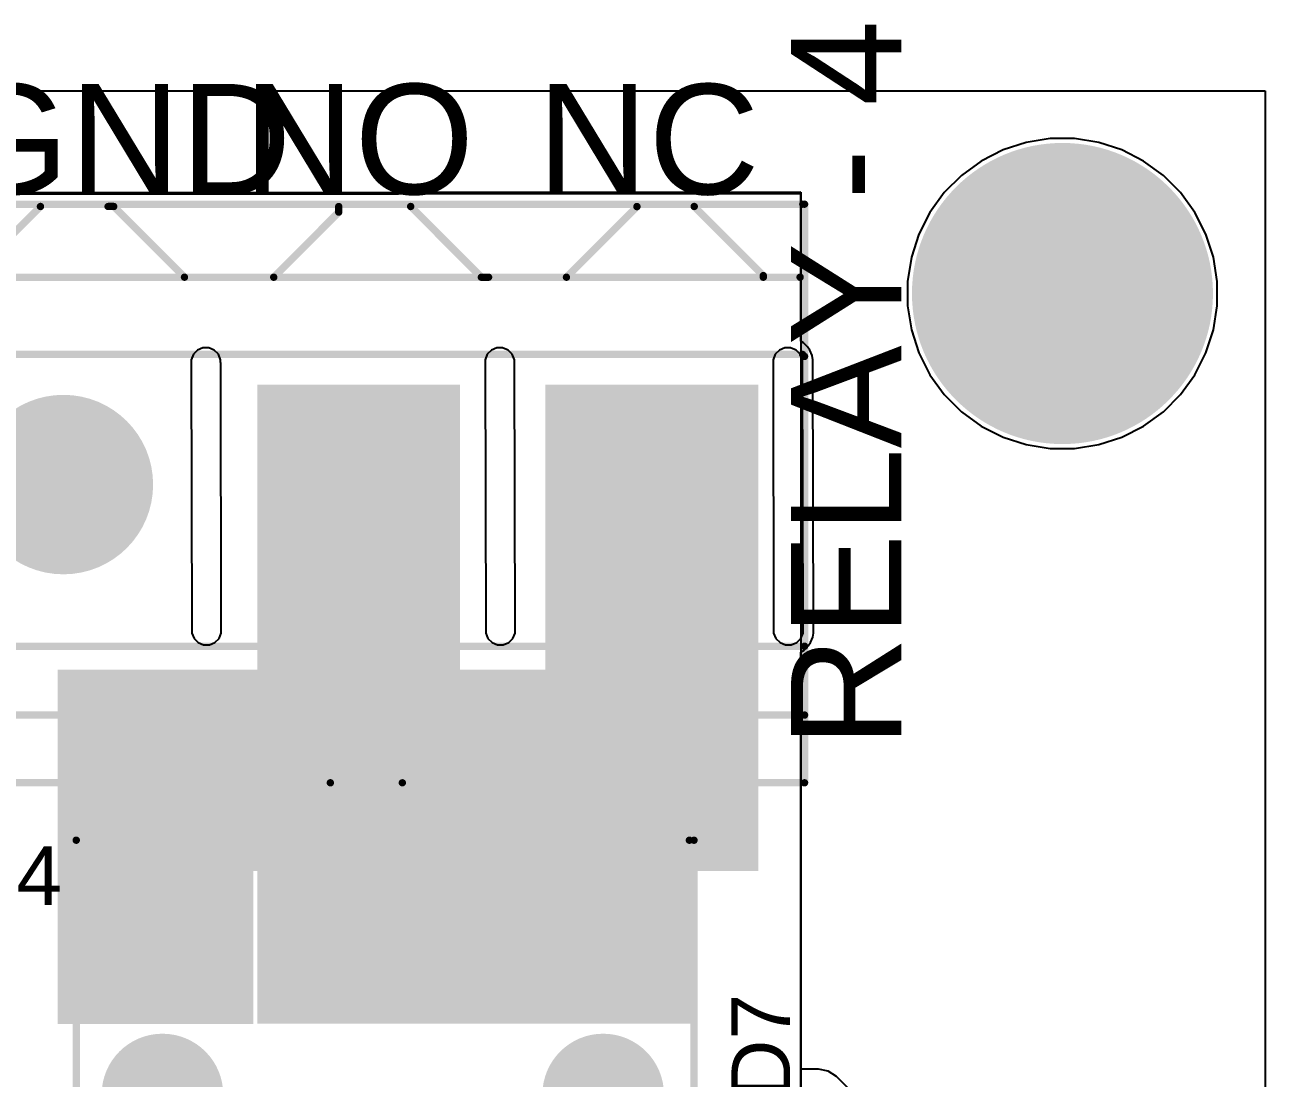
# Model space of a CAD drawing. Header units: millimetres. Extents: x 0 to 5381, y 0 to 5431.
# Drawn here: x 66.74 to 88.19, y 60.33 to 78.53 of the extents above; entities that cross this region are included whole.
import ezdxf

# ---------------------------------------------------------------- set-up
doc = ezdxf.new("R2010")
doc.units = ezdxf.units.MM
for name, color, linetype in [('BottomLayer', 5, 'Continuous'), ('BottomSolder', 6, 'Continuous'), ('MultiLayer', 9, 'Continuous'), ('PadHoleLayer', 156, 'Continuous'), ('TopLayer', 1, 'Continuous'), ('TopOverlay', 2, 'Continuous'), ('TopSolder', 216, 'Continuous')]:
    doc.layers.add(name, color=color, linetype=linetype)
doc.styles.add('Arial', font='', dxfattribs={"height": 0.2})
doc.styles.get('Arial').set_extended_font_data('Arial')

# ---------------------------------------------------------------- blocks, each defined once
blk = doc.blocks.new('HFD16_24_ZFH_3N_36')
at = {"layer": 'BottomLayer'}
h = blk.add_hatch(color=5, dxfattribs=at)
edge = h.paths.add_edge_path()
edge.add_arc((-6.35, 3.81), 1, 0, 360)
h = blk.add_hatch(color=5, dxfattribs=at)
edge = h.paths.add_edge_path()
edge.add_arc((3.81, 3.81), 1, 0, 360)
h = blk.add_hatch(color=5, dxfattribs=at)
edge = h.paths.add_edge_path()
edge.add_arc((6.35, 3.81), 1, 0, 360)
h = blk.add_hatch(color=5, dxfattribs=at)
edge = h.paths.add_edge_path()
edge.add_arc((-6.35, -3.81), 1, 0, 360)
h = blk.add_hatch(color=5, dxfattribs=at)
edge = h.paths.add_edge_path()
edge.add_arc((3.81, -3.81), 1, 0, 360)
h = blk.add_hatch(color=5, dxfattribs=at)
edge = h.paths.add_edge_path()
edge.add_arc((6.35, -3.81), 1, 0, 360)
at = {"layer": 'BottomSolder'}
h = blk.add_hatch(color=6, dxfattribs=at)
edge = h.paths.add_edge_path()
edge.add_arc((-6.35, 3.81), 1.051, 0, 360)
h = blk.add_hatch(color=6, dxfattribs=at)
edge = h.paths.add_edge_path()
edge.add_arc((3.81, 3.81), 1.051, 0, 360)
h = blk.add_hatch(color=6, dxfattribs=at)
edge = h.paths.add_edge_path()
edge.add_arc((6.35, 3.81), 1.051, 0, 360)
h = blk.add_hatch(color=6, dxfattribs=at)
edge = h.paths.add_edge_path()
edge.add_arc((-6.35, -3.81), 1.051, 0, 360)
h = blk.add_hatch(color=6, dxfattribs=at)
edge = h.paths.add_edge_path()
edge.add_arc((3.81, -3.81), 1.051, 0, 360)
h = blk.add_hatch(color=6, dxfattribs=at)
edge = h.paths.add_edge_path()
edge.add_arc((6.35, -3.81), 1.051, 0, 360)
at = {"layer": 'MultiLayer'}
h = blk.add_hatch(color=9, dxfattribs=at)
edge = h.paths.add_edge_path()
edge.add_arc((-6.35, 3.81), 1, 0, 360)
h = blk.add_hatch(color=9, dxfattribs=at)
edge = h.paths.add_edge_path()
edge.add_arc((3.81, 3.81), 1, 0, 360)
h = blk.add_hatch(color=9, dxfattribs=at)
edge = h.paths.add_edge_path()
edge.add_arc((6.35, 3.81), 1, 0, 360)
h = blk.add_hatch(color=9, dxfattribs=at)
edge = h.paths.add_edge_path()
edge.add_arc((-6.35, -3.81), 1, 0, 360)
h = blk.add_hatch(color=9, dxfattribs=at)
edge = h.paths.add_edge_path()
edge.add_arc((3.81, -3.81), 1, 0, 360)
h = blk.add_hatch(color=9, dxfattribs=at)
edge = h.paths.add_edge_path()
edge.add_arc((6.35, -3.81), 1, 0, 360)
at = {"layer": 'PadHoleLayer'}
h = blk.add_hatch(color=156, dxfattribs=at)
edge = h.paths.add_edge_path()
edge.add_arc((-6.35, 3.81), 0.6, 0, 360)
h = blk.add_hatch(color=156, dxfattribs=at)
edge = h.paths.add_edge_path()
edge.add_arc((3.81, 3.81), 0.6, 0, 360)
h = blk.add_hatch(color=156, dxfattribs=at)
edge = h.paths.add_edge_path()
edge.add_arc((6.35, 3.81), 0.6, 0, 360)
h = blk.add_hatch(color=156, dxfattribs=at)
edge = h.paths.add_edge_path()
edge.add_arc((-6.35, -3.81), 0.6, 0, 360)
h = blk.add_hatch(color=156, dxfattribs=at)
edge = h.paths.add_edge_path()
edge.add_arc((3.81, -3.81), 0.6, 0, 360)
h = blk.add_hatch(color=156, dxfattribs=at)
edge = h.paths.add_edge_path()
edge.add_arc((6.35, -3.81), 0.6, 0, 360)
at = {"layer": 'TopLayer'}
h = blk.add_hatch(color=1, dxfattribs=at)
edge = h.paths.add_edge_path()
edge.add_arc((-6.35, 3.81), 1, 0, 360)
h = blk.add_hatch(color=1, dxfattribs=at)
edge = h.paths.add_edge_path()
edge.add_arc((3.81, 3.81), 1, 0, 360)
h = blk.add_hatch(color=1, dxfattribs=at)
edge = h.paths.add_edge_path()
edge.add_arc((6.35, 3.81), 1, 0, 360)
h = blk.add_hatch(color=1, dxfattribs=at)
edge = h.paths.add_edge_path()
edge.add_arc((-6.35, -3.81), 1, 0, 360)
h = blk.add_hatch(color=1, dxfattribs=at)
edge = h.paths.add_edge_path()
edge.add_arc((3.81, -3.81), 1, 0, 360)
h = blk.add_hatch(color=1, dxfattribs=at)
edge = h.paths.add_edge_path()
edge.add_arc((6.35, -3.81), 1, 0, 360)
at = {"layer": 'TopOverlay'}
blk.add_hatch(color=2, dxfattribs=at).paths.add_polyline_path([(-5.218, 2.681), (-4.279, 2.681), (-4.279, 4.866), (-5.218, 4.866)])
at = {"layer": 'TopSolder'}
h = blk.add_hatch(color=216, dxfattribs=at)
edge = h.paths.add_edge_path()
edge.add_arc((-6.35, 3.81), 1.051, 0, 360)
h = blk.add_hatch(color=216, dxfattribs=at)
edge = h.paths.add_edge_path()
edge.add_arc((3.81, 3.81), 1.051, 0, 360)
h = blk.add_hatch(color=216, dxfattribs=at)
edge = h.paths.add_edge_path()
edge.add_arc((6.35, 3.81), 1.051, 0, 360)
h = blk.add_hatch(color=216, dxfattribs=at)
edge = h.paths.add_edge_path()
edge.add_arc((-6.35, -3.81), 1.051, 0, 360)
h = blk.add_hatch(color=216, dxfattribs=at)
edge = h.paths.add_edge_path()
edge.add_arc((3.81, -3.81), 1.051, 0, 360)
h = blk.add_hatch(color=216, dxfattribs=at)
edge = h.paths.add_edge_path()
edge.add_arc((6.35, -3.81), 1.051, 0, 360)
at = {"layer": 'TopOverlay', "const_width": 0.127}
for points in [[(-7.595, 5.3), (8.205, 5.3)], [(-7.595, 5.3), (-7.595, -5.38)], [(8.205, 5.3), (8.205, -5.3)], [(-7.595, -5.38), (8.205, -5.38)]]:
    blk.add_lwpolyline(points, dxfattribs=at)
at = {"layer": 'TopOverlay', "const_width": 0.0635}
for points in [[(-7.627, 5.3, 1), (-7.563, 5.3, 1)], [(-7.627, 5.3, 1), (-7.563, 5.3, 1)], [(8.173, 5.3, 1), (8.237, 5.3, 1)], [(8.173, 5.3, 1), (8.237, 5.3, 1)], [(-7.627, -5.38, 1), (-7.563, -5.38, 1)], [(-7.627, -5.38, 1), (-7.563, -5.38, 1)], [(8.173, -5.3, 1), (8.237, -5.3, 1)], [(8.173, -5.38, 1), (8.237, -5.38, 1)]]:
    blk.add_lwpolyline(points, format="xyb", close=True, dxfattribs=at)
blk = doc.blocks.new('DB128L_5_08_3P_BK_S_40')
at = {"layer": 'BottomLayer'}
h = blk.add_hatch(color=5, dxfattribs=at)
edge = h.paths.add_edge_path()
edge.add_arc((-5.08, 0), 1.5, 0, 360)
h = blk.add_hatch(color=5, dxfattribs=at)
edge = h.paths.add_edge_path()
edge.add_arc((0, 0), 1.5, 0, 360)
h = blk.add_hatch(color=5, dxfattribs=at)
edge = h.paths.add_edge_path()
edge.add_arc((5.08, 0), 1.5, 0, 360)
at = {"layer": 'BottomSolder'}
h = blk.add_hatch(color=6, dxfattribs=at)
edge = h.paths.add_edge_path()
edge.add_arc((-5.08, 0), 1.551, 0, 360)
h = blk.add_hatch(color=6, dxfattribs=at)
edge = h.paths.add_edge_path()
edge.add_arc((0, 0), 1.551, 0, 360)
h = blk.add_hatch(color=6, dxfattribs=at)
edge = h.paths.add_edge_path()
edge.add_arc((5.08, 0), 1.551, 0, 360)
at = {"layer": 'MultiLayer'}
h = blk.add_hatch(color=9, dxfattribs=at)
edge = h.paths.add_edge_path()
edge.add_arc((-5.08, 0), 1.5, 0, 360)
h = blk.add_hatch(color=9, dxfattribs=at)
edge = h.paths.add_edge_path()
edge.add_arc((0, 0), 1.5, 0, 360)
h = blk.add_hatch(color=9, dxfattribs=at)
edge = h.paths.add_edge_path()
edge.add_arc((5.08, 0), 1.5, 0, 360)
at = {"layer": 'PadHoleLayer'}
h = blk.add_hatch(color=156, dxfattribs=at)
edge = h.paths.add_edge_path()
edge.add_arc((-5.08, 0), 0.8, 0, 360)
h = blk.add_hatch(color=156, dxfattribs=at)
edge = h.paths.add_edge_path()
edge.add_arc((0, 0), 0.8, 0, 360)
h = blk.add_hatch(color=156, dxfattribs=at)
edge = h.paths.add_edge_path()
edge.add_arc((5.08, 0), 0.8, 0, 360)
at = {"layer": 'TopLayer'}
h = blk.add_hatch(color=1, dxfattribs=at)
edge = h.paths.add_edge_path()
edge.add_arc((-5.08, 0), 1.5, 0, 360)
h = blk.add_hatch(color=1, dxfattribs=at)
edge = h.paths.add_edge_path()
edge.add_arc((0, 0), 1.5, 0, 360)
h = blk.add_hatch(color=1, dxfattribs=at)
edge = h.paths.add_edge_path()
edge.add_arc((5.08, 0), 1.5, 0, 360)
at = {"layer": 'TopSolder'}
h = blk.add_hatch(color=216, dxfattribs=at)
edge = h.paths.add_edge_path()
edge.add_arc((-5.08, 0), 1.551, 0, 360)
h = blk.add_hatch(color=216, dxfattribs=at)
edge = h.paths.add_edge_path()
edge.add_arc((0, 0), 1.551, 0, 360)
h = blk.add_hatch(color=216, dxfattribs=at)
edge = h.paths.add_edge_path()
edge.add_arc((5.08, 0), 1.551, 0, 360)
at = {"layer": 'TopOverlay', "const_width": 0.127}
for points in [[(-7.733, -4.846), (-7.733, 5.154)], [(7.327, 5.154), (-7.733, 5.154)], [(0.465, 5.154), (-0.78, 5.154)], [(7.327, 5.154), (7.327, -4.846)], [(8.22, 4.446), (7.325, 4.446)], [(8.22, 4.446), (8.22, 3.257)], [(7.327, 3.983), (-7.733, 3.983)], [(8.22, 3.257), (7.325, 3.257)], [(7.327, 2.794), (-7.733, 2.794)], [(-7.699, -2.249), (-7.733, -2.215)], [(7.327, -2.249), (-7.699, -2.249)], [(8.22, -3.174), (7.325, -3.174)], [(8.22, -3.174), (8.22, -4.318)], [(7.274, -3.584), (-7.656, -3.584)], [(-7.02, -3.584), (-7.02, -3.612)], [(-5.826, -4.806), (-7.02, -3.612)], [(-3.616, -3.584), (-4.836, -4.803)], [(-2.146, -3.584), (-2.27, -3.584)], [(-0.924, -4.806), (-2.146, -3.584)], [(1.444, -3.584), (0.321, -4.708)], [(4.209, -4.806), (2.988, -3.584)], [(6.671, -3.612), (5.477, -4.806)], [(6.671, -3.584), (6.671, -3.612)], [(8.22, -4.318), (7.325, -4.318)], [(0.321, -4.708), (0.321, -4.806)], [(7.297, -4.846), (-7.703, -4.846)], [(-4.836, -4.803), (-4.836, -4.806)], [(4.308, -4.806), (4.209, -4.806)]]:
    blk.add_lwpolyline(points, dxfattribs=at)
at = {"layer": 'TopOverlay', "const_width": 0.0635}
for points in [[(-7.765, 5.154, 1), (-7.701, 5.154, 1)], [(-7.765, 5.154, 1), (-7.701, 5.154, 1)], [(-0.811, 5.154, 1), (-0.748, 5.154, 1)], [(0.433, 5.154, 1), (0.497, 5.154, 1)], [(7.295, 5.154, 1), (7.359, 5.154, 1)], [(7.295, 5.154, 1), (7.359, 5.154, 1)], [(7.293, 4.446, 1), (7.357, 4.446, 1)], [(8.188, 4.446, 1), (8.252, 4.446, 1)], [(8.188, 4.446, 1), (8.252, 4.446, 1)], [(-7.765, 3.983, 1), (-7.701, 3.983, 1)], [(7.295, 3.983, 1), (7.359, 3.983, 1)], [(7.293, 3.257, 1), (7.357, 3.257, 1)], [(8.188, 3.257, 1), (8.252, 3.257, 1)], [(8.188, 3.257, 1), (8.252, 3.257, 1)], [(-7.765, 2.794, 1), (-7.701, 2.794, 1)], [(7.295, 2.794, 1), (7.359, 2.794, 1)], [(-7.765, -2.215, 1), (-7.701, -2.215, 1)], [(-7.731, -2.249, 1), (-7.668, -2.249, 1)], [(-7.731, -2.249, 1), (-7.668, -2.249, 1)], [(7.295, -2.249, 1), (7.359, -2.249, 1)], [(7.293, -3.174, 1), (7.357, -3.174, 1)], [(8.188, -3.174, 1), (8.252, -3.174, 1)], [(8.188, -3.174, 1), (8.252, -3.174, 1)], [(-7.688, -3.584, 1), (-7.624, -3.584, 1)], [(-7.052, -3.584, 1), (-6.988, -3.584, 1)], [(-7.052, -3.612, 1), (-6.988, -3.612, 1)], [(-7.052, -3.612, 1), (-6.988, -3.612, 1)], [(-3.648, -3.584, 1), (-3.585, -3.584, 1)], [(-2.302, -3.584, 1), (-2.238, -3.584, 1)], [(-2.178, -3.584, 1), (-2.114, -3.584, 1)], [(-2.178, -3.584, 1), (-2.114, -3.584, 1)], [(1.412, -3.584, 1), (1.476, -3.584, 1)], [(2.956, -3.584, 1), (3.019, -3.584, 1)], [(6.639, -3.584, 1), (6.702, -3.584, 1)], [(6.639, -3.612, 1), (6.702, -3.612, 1)], [(6.639, -3.612, 1), (6.702, -3.612, 1)], [(7.242, -3.584, 1), (7.306, -3.584, 1)], [(7.293, -4.318, 1), (7.357, -4.318, 1)], [(8.188, -4.318, 1), (8.252, -4.318, 1)], [(8.188, -4.318, 1), (8.252, -4.318, 1)], [(0.289, -4.708, 1), (0.352, -4.708, 1)], [(0.289, -4.708, 1), (0.352, -4.708, 1)], [(-7.765, -4.846, 1), (-7.701, -4.846, 1)], [(-7.735, -4.846, 1), (-7.671, -4.846, 1)], [(-5.858, -4.806, 1), (-5.794, -4.806, 1)], [(-4.867, -4.803, 1), (-4.804, -4.803, 1)], [(-4.867, -4.803, 1), (-4.804, -4.803, 1)], [(-4.867, -4.806, 1), (-4.804, -4.806, 1)], [(-0.956, -4.806, 1), (-0.892, -4.806, 1)], [(0.289, -4.806, 1), (0.352, -4.806, 1)], [(4.178, -4.806, 1), (4.241, -4.806, 1)], [(4.178, -4.806, 1), (4.241, -4.806, 1)], [(4.277, -4.806, 1), (4.34, -4.806, 1)], [(5.445, -4.806, 1), (5.509, -4.806, 1)], [(7.265, -4.846, 1), (7.329, -4.846, 1)], [(7.295, -4.846, 1), (7.359, -4.846, 1)]]:
    blk.add_lwpolyline(points, format="xyb", close=True, dxfattribs=at)

msp = doc.modelspace()

# ---------------------------------------------------------------- hatches: boundary and pattern name
at = {"layer": 'BottomLayer'}
h = msp.add_hatch(color=5, dxfattribs=at)
edge = h.paths.add_edge_path()
edge.add_arc((84.684, 73.889), 2.5, 0, 360)
for points in [[(79.426, 72.314), (75.743, 72.314), (75.743, 63.906), (79.426, 63.906)], [(67.31, 61.267), (70.696, 61.267), (70.696, 67.386), (67.31, 67.386)], [(67.31, 67.386), (67.31, 63.906), (79.35, 63.906), (79.35, 67.386)]]:
    msp.add_hatch(color=5, dxfattribs=at).paths.add_polyline_path(points)
at = {"layer": 'BottomSolder'}
h = msp.add_hatch(color=6, dxfattribs=at)
edge = h.paths.add_edge_path()
edge.add_arc((84.684, 73.889), 2.602, 0, 360)
at = {"layer": 'MultiLayer'}
h = msp.add_hatch(color=9, dxfattribs=at)
edge = h.paths.add_edge_path()
edge.add_arc((84.684, 73.889), 2.5, 0, 360)
at = {"layer": 'PadHoleLayer'}
h = msp.add_hatch(color=156, dxfattribs=at)
edge = h.paths.add_edge_path()
edge.add_arc((84.684, 73.889), 1.75, 0, 360)
at = {"layer": 'TopLayer'}
h = msp.add_hatch(color=1, dxfattribs=at)
edge = h.paths.add_edge_path()
edge.add_arc((84.684, 73.889), 2.5, 0, 360)
for points in [[(70.764, 61.316), (74.27, 61.316), (74.27, 72.314), (70.764, 72.314)], [(78.355, 61.269), (78.355, 64.643), (70.764, 64.643), (70.764, 61.269)]]:
    msp.add_hatch(color=1, dxfattribs=at).paths.add_polyline_path(points)
at = {"layer": 'TopSolder'}
h = msp.add_hatch(color=216, dxfattribs=at)
edge = h.paths.add_edge_path()
edge.add_arc((84.684, 73.889), 2.602, 0, 360)

# ---------------------------------------------------------------- linework, layer by layer
at = {"layer": 'BottomLayer'}
for p, q in [((0, 77.394), (88.189, 77.394)), ((88.189, 77.394), (88.189, 0)), ((84.473, 76.566), (84.057, 76.5)), ((84.894, 76.566), (84.473, 76.566)), ((85.311, 76.5), (84.894, 76.566)), ((83.656, 76.37), (83.28, 76.179)), ((84.057, 76.5), (83.656, 76.37)), ((85.712, 76.37), (85.311, 76.5)), ((86.087, 76.179), (85.712, 76.37)), ((83.28, 76.179), (82.939, 75.931)), ((86.428, 75.931), (86.087, 76.179)), ((82.939, 75.931), (82.641, 75.633)), ((86.726, 75.633), (86.428, 75.931)), ((8.026, 75.59), (80.162, 75.641)), ((80.162, 75.641), (8.026, 75.59)), ((80.162, 75.641), (80.162, 47.803)), ((80.162, 73.067), (80.162, 75.641)), ((82.641, 75.633), (82.393, 75.292)), ((86.974, 75.292), (86.726, 75.633)), ((82.393, 75.292), (82.202, 74.917)), ((87.165, 74.917), (86.974, 75.292)), ((82.202, 74.917), (82.072, 74.516)), ((87.295, 74.516), (87.165, 74.917)), ((82.072, 74.516), (82.006, 74.099)), ((87.361, 74.099), (87.295, 74.516)), ((82.006, 74.099), (82.006, 73.678)), ((87.361, 73.678), (87.361, 74.099)), ((82.006, 73.678), (82.072, 73.262)), ((87.295, 73.262), (87.361, 73.678)), ((82.072, 73.262), (82.202, 72.861)), ((87.165, 72.861), (87.295, 73.262)), ((80.206, 73.038), (80.162, 73.067)), ((80.277, 72.967), (80.206, 73.038)), ((80.317, 72.908), (80.277, 72.967)), ((80.355, 72.815), (80.317, 72.908)), ((80.369, 72.745), (80.355, 72.815)), ((80.369, 72.704), (80.369, 72.745)), ((80.371, 72.695), (80.369, 72.704)), ((82.202, 72.861), (82.393, 72.485)), ((86.974, 72.485), (87.165, 72.861)), ((80.38, 68.071), (80.371, 72.695)), ((82.393, 72.485), (82.641, 72.144)), ((86.726, 72.144), (86.974, 72.485)), ((82.641, 72.144), (82.939, 71.846)), ((86.428, 71.846), (86.726, 72.144)), ((82.939, 71.846), (83.28, 71.598)), ((86.087, 71.598), (86.428, 71.846)), ((83.28, 71.598), (83.656, 71.407)), ((85.712, 71.407), (86.087, 71.598)), ((83.656, 71.407), (84.057, 71.277)), ((84.057, 71.277), (84.473, 71.211)), ((84.473, 71.211), (84.894, 71.211)), ((84.894, 71.211), (85.311, 71.277)), ((85.311, 71.277), (85.712, 71.407)), ((80.367, 67.951), (80.38, 68.021)), ((80.38, 68.021), (80.38, 68.071)), ((80.38, 68.071), (80.38, 68.071)), ((80.38, 68.071), (80.38, 68.071)), ((80.217, 67.728), (80.289, 67.799)), ((80.289, 67.799), (80.328, 67.858)), ((80.328, 67.858), (80.367, 67.951)), ((80.328, 67.858), (80.328, 67.858)), ((80.162, 67.691), (80.217, 67.728)), ((80.162, 60.486), (80.162, 67.691)), ((80.467, 60.486), (80.162, 60.486)), ((80.636, 60.452), (80.467, 60.486)), ((80.779, 60.357), (80.636, 60.452)), ((81.82, 59.316), (80.779, 60.357))]:
    msp.add_line(p, q, dxfattribs=at)
at = {"layer": 'MultiLayer'}
for p, q in [((69.731, 72.91), (69.66, 72.839)), ((69.825, 72.949), (69.731, 72.91)), ((69.875, 72.949), (69.825, 72.949)), ((69.926, 72.949), (69.875, 72.949)), ((70.019, 72.91), (69.926, 72.949)), ((70.091, 72.839), (70.019, 72.91)), ((74.811, 72.91), (74.74, 72.839)), ((74.905, 72.949), (74.811, 72.91)), ((74.955, 72.949), (74.905, 72.949)), ((75.006, 72.949), (74.955, 72.949)), ((75.099, 72.91), (75.006, 72.949)), ((75.171, 72.839), (75.099, 72.91)), ((79.79, 72.91), (79.718, 72.839)), ((79.883, 72.949), (79.79, 72.91)), ((79.934, 72.949), (79.883, 72.949)), ((79.984, 72.949), (79.934, 72.949)), ((80.078, 72.91), (79.984, 72.949)), ((80.149, 72.839), (80.078, 72.91)), ((69.66, 72.839), (69.621, 72.745)), ((69.621, 72.745), (69.621, 72.695)), ((70.129, 72.745), (70.091, 72.839)), ((70.129, 72.695), (70.129, 72.745)), ((74.74, 72.839), (74.701, 72.745)), ((74.701, 72.745), (74.701, 72.695)), ((75.209, 72.745), (75.171, 72.839)), ((75.209, 72.695), (75.209, 72.745)), ((79.718, 72.839), (79.68, 72.745)), ((79.68, 72.745), (79.68, 72.695)), ((80.188, 72.745), (80.149, 72.839)), ((80.188, 72.695), (80.188, 72.745)), ((69.621, 72.695), (69.621, 72.695)), ((69.621, 72.695), (69.623, 72.695)), ((69.623, 72.695), (69.633, 68.071)), ((70.131, 72.695), (70.129, 72.695)), ((70.141, 68.071), (70.131, 72.695)), ((74.701, 72.695), (74.701, 72.695)), ((74.701, 72.695), (74.703, 72.695)), ((74.703, 72.695), (74.713, 68.071)), ((75.211, 72.695), (75.209, 72.695)), ((75.221, 68.071), (75.211, 72.695)), ((79.68, 72.695), (79.68, 72.695)), ((79.68, 72.695), (79.681, 72.695)), ((79.681, 72.695), (79.691, 68.071)), ((80.189, 72.695), (80.188, 72.695)), ((80.199, 68.071), (80.189, 72.695)), ((69.633, 68.071), (69.633, 68.021)), ((69.633, 68.021), (69.671, 67.927)), ((70.102, 67.927), (70.141, 68.021)), ((70.141, 68.021), (70.141, 68.071)), ((70.141, 68.071), (70.141, 68.071)), ((74.713, 68.071), (74.713, 68.021)), ((74.713, 68.021), (74.751, 67.927)), ((75.182, 67.927), (75.221, 68.021)), ((75.221, 68.021), (75.221, 68.071)), ((75.221, 68.071), (75.221, 68.071)), ((79.691, 68.071), (79.691, 68.021)), ((79.691, 68.021), (79.73, 67.927)), ((80.16, 67.927), (80.199, 68.021)), ((80.199, 68.021), (80.199, 68.071)), ((80.199, 68.071), (80.199, 68.071)), ((69.671, 67.927), (69.743, 67.856)), ((69.743, 67.856), (69.836, 67.817)), ((69.836, 67.817), (69.887, 67.817)), ((69.887, 67.817), (69.937, 67.817)), ((69.937, 67.817), (70.031, 67.856)), ((70.031, 67.856), (70.102, 67.927)), ((74.751, 67.927), (74.823, 67.856)), ((74.823, 67.856), (74.916, 67.817)), ((74.916, 67.817), (74.967, 67.817)), ((74.967, 67.817), (75.017, 67.817)), ((75.017, 67.817), (75.111, 67.856)), ((75.111, 67.856), (75.182, 67.927)), ((79.73, 67.927), (79.801, 67.856)), ((79.801, 67.856), (79.895, 67.817)), ((79.895, 67.817), (79.945, 67.817)), ((79.945, 67.817), (79.996, 67.817)), ((79.996, 67.817), (80.089, 67.856)), ((80.089, 67.856), (80.16, 67.927))]:
    msp.add_line(p, q, dxfattribs=at)
at = {"layer": 'TopLayer'}
for p, q in [((0, 77.394), (88.189, 77.394)), ((88.189, 77.394), (88.189, 39.522)), ((84.473, 76.566), (84.057, 76.5)), ((84.894, 76.566), (84.473, 76.566)), ((85.311, 76.5), (84.894, 76.566)), ((83.656, 76.37), (83.28, 76.179)), ((84.057, 76.5), (83.656, 76.37)), ((85.712, 76.37), (85.311, 76.5)), ((86.087, 76.179), (85.712, 76.37)), ((83.28, 76.179), (82.939, 75.931)), ((86.428, 75.931), (86.087, 76.179)), ((82.939, 75.931), (82.641, 75.633)), ((86.726, 75.633), (86.428, 75.931)), ((8.026, 75.565), (80.162, 75.616)), ((80.162, 75.616), (8.026, 75.565)), ((80.162, 75.616), (80.162, 47.803)), ((80.162, 73.067), (80.162, 75.616)), ((82.641, 75.633), (82.393, 75.292)), ((86.974, 75.292), (86.726, 75.633)), ((82.393, 75.292), (82.202, 74.917)), ((87.165, 74.917), (86.974, 75.292)), ((82.202, 74.917), (82.072, 74.516)), ((87.295, 74.516), (87.165, 74.917)), ((82.072, 74.516), (82.006, 74.099)), ((87.361, 74.099), (87.295, 74.516)), ((82.006, 74.099), (82.006, 73.678)), ((87.361, 73.678), (87.361, 74.099)), ((82.006, 73.678), (82.072, 73.262)), ((87.295, 73.262), (87.361, 73.678)), ((82.072, 73.262), (82.202, 72.861)), ((87.165, 72.861), (87.295, 73.262)), ((80.206, 73.038), (80.162, 73.067)), ((80.277, 72.967), (80.206, 73.038)), ((80.317, 72.908), (80.277, 72.967)), ((80.355, 72.815), (80.317, 72.908)), ((80.369, 72.745), (80.355, 72.815)), ((80.369, 72.704), (80.369, 72.745)), ((80.371, 72.695), (80.369, 72.704)), ((82.202, 72.861), (82.393, 72.485)), ((86.974, 72.485), (87.165, 72.861)), ((80.38, 68.071), (80.371, 72.695)), ((82.393, 72.485), (82.641, 72.144)), ((86.726, 72.144), (86.974, 72.485)), ((82.641, 72.144), (82.939, 71.846)), ((86.428, 71.846), (86.726, 72.144)), ((82.939, 71.846), (83.28, 71.598)), ((86.087, 71.598), (86.428, 71.846)), ((83.28, 71.598), (83.656, 71.407)), ((85.712, 71.407), (86.087, 71.598)), ((83.656, 71.407), (84.057, 71.277)), ((84.057, 71.277), (84.473, 71.211)), ((84.473, 71.211), (84.894, 71.211)), ((84.894, 71.211), (85.311, 71.277)), ((85.311, 71.277), (85.712, 71.407)), ((80.367, 67.951), (80.38, 68.021)), ((80.38, 68.021), (80.38, 68.071)), ((80.38, 68.071), (80.38, 68.071)), ((80.38, 68.071), (80.38, 68.071)), ((80.217, 67.728), (80.289, 67.799)), ((80.289, 67.799), (80.328, 67.858)), ((80.328, 67.858), (80.367, 67.951)), ((80.328, 67.858), (80.328, 67.858)), ((80.162, 67.691), (80.217, 67.728)), ((80.162, 53.965), (80.162, 67.691))]:
    msp.add_line(p, q, dxfattribs=at)

# ---------------------------------------------------------------- block references
for name, p, rotation in [('DB128L_5_08_3P_BK_S_40', (72.492, 70.587), 180), ('HFD16_24_ZFH_3N_36', (72.934, 56.236), 90)]:
    msp.add_blockref(name, p, dxfattribs=dict(rotation=rotation))

# ---------------------------------------------------------------- texts
at = {"layer": 'TopOverlay', "style": 'Arial'}
for s, height, rotation, p in [('RELAY - 4', 1.905, 90, (81.896, 66.04)), ('GND', 1.905, 360, (65.443, 75.606)), ('NO', 1.905, 360, (70.523, 75.606)), ('NC', 1.905, 360, (75.603, 75.604)), ('LED7', 1.016, 90, (79.976, 58.234))]:
    msp.add_text(s, height=height, rotation=rotation, dxfattribs=at).set_placement(p)
msp.add_text('K4', height=1.016, dxfattribs=at).set_placement((65.651, 63.322))

doc.saveas('drawing.dxf')
